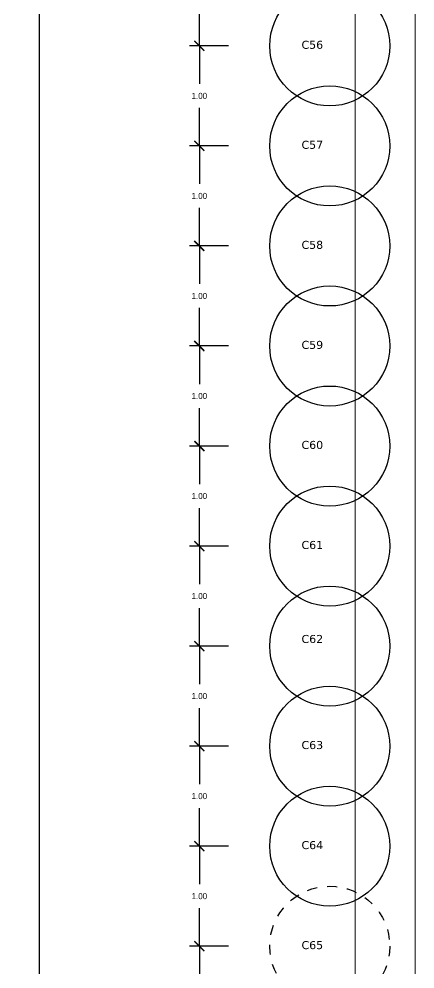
# Model space of a CAD drawing. Header units: millimetres. Extents: x -50 to 161, y 11 to 77.
# Drawn here: x 10.91 to 14.87, y 31.89 to 41.39 of the extents above; entities that cross this region are included whole.
import ezdxf

# ---------------------------------------------------------------- set-up
doc = ezdxf.new("R2010")
doc.units = ezdxf.units.MM
doc.linetypes.add('Caché', pattern=[0.002, 0.001, -0.001])
doc.layers.add('A-DETL-THIN', color=151, linetype='Continuous', lineweight=5)
doc.layers.add('Paroi Soperco', color=7, linetype='Continuous')
doc.dimstyles.get("Standard").update_dxf_attribs({"dimtxt": 0.18, "dimasz": 0.18, "dimexe": 0.18, "dimexo": 0.0625, "dimgap": 0.09, "dimtad": 0, "dimtih": 1, "dimtoh": 1, "dimdec": 4, "dimzin": 0, "dimdsep": 46, "dimtxsty": 'Standard', "dimcen": 0.09, "dimadec": 0, "dimazin": 0, "dimtfac": 1, "dimtdec": 4, "dimtofl": 0, "dimtmove": 0, "dimatfit": 3, "dimfxl": 1, "dimtolj": 1, "dimtzin": 0, "dimarcsym": 0})

# ---------------------------------------------------------------- blocks, each defined once
blk = doc.blocks.new('_ArchTick')
at = {"color": 0, "linetype": 'ByBlock', "const_width": 0.15}
blk.add_lwpolyline([(-0.5, -0.5), (0.5, 0.5)], dxfattribs=at)
blk = doc.blocks.new('*D175')
at = {"layer": 'Paroi Soperco', "color": 0, "lineweight": -2, "transparency": 16777216}
for p, q in [((14.2054, 59.1556), (11.0122, 59.1556)), ((11.1122, 59.1556), (11.1122, 42.0483)), ((11.1122, 24.641), (11.1122, 41.7483)), ((14.2054, 24.641), (11.0122, 24.641))]:
    blk.add_line(p, q, dxfattribs=at)
at = {"layer": 'Paroi Soperco', "color": 0, "lineweight": -2, "transparency": 16777216, "xscale": 0.1, "yscale": 0.1, "zscale": 0.1}
for p, rotation in [((11.1122, 59.1556), 90), ((11.1122, 24.641), 270)]:
    blk.add_blockref('_ArchTick', p, dxfattribs=dict(at, rotation=rotation))
at = {"layer": 'Paroi Soperco', "color": 0, "transparency": 16777216, "insert": (11.1122, 41.8983), "char_height": 0.12, "attachment_point": 5}
blk.add_mtext('\\A1;34.51', dxfattribs=at)
blk = doc.blocks.new('*D309')
at = {"layer": 'Paroi Soperco', "color": 0, "lineweight": -2, "transparency": 16777216}
for p, q in [((13.0027, 42.117), (12.6112, 42.117)), ((12.7112, 42.117), (12.7112, 41.737)), ((12.7112, 41.117), (12.7112, 41.497)), ((13.0027, 41.117), (12.6112, 41.117))]:
    blk.add_line(p, q, dxfattribs=at)
at = {"layer": 'Paroi Soperco', "color": 0, "lineweight": -2, "transparency": 16777216, "xscale": 0.1, "yscale": 0.1, "zscale": 0.1}
for p, rotation in [((12.7112, 42.117), 90), ((12.7112, 41.117), 270)]:
    blk.add_blockref('_ArchTick', p, dxfattribs=dict(at, rotation=rotation))
at = {"layer": 'Paroi Soperco', "color": 0, "transparency": 16777216, "insert": (12.7112, 41.617), "char_height": 0.06, "attachment_point": 5}
blk.add_mtext('\\A1;1.00', dxfattribs=at)
blk = doc.blocks.new('*D310')
at = {"layer": 'Paroi Soperco', "color": 0, "lineweight": -2, "transparency": 16777216}
for p, q in [((13.0027, 41.117), (12.6112, 41.117)), ((12.7112, 41.117), (12.7112, 40.737)), ((12.7112, 40.117), (12.7112, 40.497)), ((13.0027, 40.117), (12.6112, 40.117))]:
    blk.add_line(p, q, dxfattribs=at)
at = {"layer": 'Paroi Soperco', "color": 0, "lineweight": -2, "transparency": 16777216, "xscale": 0.1, "yscale": 0.1, "zscale": 0.1}
for p, rotation in [((12.7112, 41.117), 90), ((12.7112, 40.117), 270)]:
    blk.add_blockref('_ArchTick', p, dxfattribs=dict(at, rotation=rotation))
at = {"layer": 'Paroi Soperco', "color": 0, "transparency": 16777216, "insert": (12.7112, 40.617), "char_height": 0.06, "attachment_point": 5}
blk.add_mtext('\\A1;1.00', dxfattribs=at)
blk = doc.blocks.new('*D311')
at = {"layer": 'Paroi Soperco', "color": 0, "lineweight": -2, "transparency": 16777216}
for p, q in [((13.0027, 40.117), (12.6112, 40.117)), ((12.7112, 40.117), (12.7112, 39.737)), ((12.7112, 39.117), (12.7112, 39.497)), ((13.0027, 39.117), (12.6112, 39.117))]:
    blk.add_line(p, q, dxfattribs=at)
at = {"layer": 'Paroi Soperco', "color": 0, "lineweight": -2, "transparency": 16777216, "xscale": 0.1, "yscale": 0.1, "zscale": 0.1}
for p, rotation in [((12.7112, 40.117), 90), ((12.7112, 39.117), 270)]:
    blk.add_blockref('_ArchTick', p, dxfattribs=dict(at, rotation=rotation))
at = {"layer": 'Paroi Soperco', "color": 0, "transparency": 16777216, "insert": (12.7112, 39.617), "char_height": 0.06, "attachment_point": 5}
blk.add_mtext('\\A1;1.00', dxfattribs=at)
blk = doc.blocks.new('*D312')
at = {"layer": 'Paroi Soperco', "color": 0, "lineweight": -2, "transparency": 16777216}
for p, q in [((13.0027, 39.117), (12.6112, 39.117)), ((12.7112, 39.117), (12.7112, 38.737)), ((12.7112, 38.117), (12.7112, 38.497)), ((13.0027, 38.117), (12.6112, 38.117))]:
    blk.add_line(p, q, dxfattribs=at)
at = {"layer": 'Paroi Soperco', "color": 0, "lineweight": -2, "transparency": 16777216, "xscale": 0.1, "yscale": 0.1, "zscale": 0.1}
for p, rotation in [((12.7112, 39.117), 90), ((12.7112, 38.117), 270)]:
    blk.add_blockref('_ArchTick', p, dxfattribs=dict(at, rotation=rotation))
at = {"layer": 'Paroi Soperco', "color": 0, "transparency": 16777216, "insert": (12.7112, 38.617), "char_height": 0.06, "attachment_point": 5}
blk.add_mtext('\\A1;1.00', dxfattribs=at)
blk = doc.blocks.new('*D313')
at = {"layer": 'Paroi Soperco', "color": 0, "lineweight": -2, "transparency": 16777216}
for p, q in [((13.0027, 38.117), (12.6112, 38.117)), ((12.7112, 38.117), (12.7112, 37.737)), ((12.7112, 37.117), (12.7112, 37.497)), ((13.0027, 37.117), (12.6112, 37.117))]:
    blk.add_line(p, q, dxfattribs=at)
at = {"layer": 'Paroi Soperco', "color": 0, "lineweight": -2, "transparency": 16777216, "xscale": 0.1, "yscale": 0.1, "zscale": 0.1}
for p, rotation in [((12.7112, 38.117), 90), ((12.7112, 37.117), 270)]:
    blk.add_blockref('_ArchTick', p, dxfattribs=dict(at, rotation=rotation))
at = {"layer": 'Paroi Soperco', "color": 0, "transparency": 16777216, "insert": (12.7112, 37.617), "char_height": 0.06, "attachment_point": 5}
blk.add_mtext('\\A1;1.00', dxfattribs=at)
blk = doc.blocks.new('*D314')
at = {"layer": 'Paroi Soperco', "color": 0, "lineweight": -2, "transparency": 16777216}
for p, q in [((13.0027, 37.117), (12.6112, 37.117)), ((12.7112, 37.117), (12.7112, 36.737)), ((12.7112, 36.117), (12.7112, 36.497)), ((13.0027, 36.117), (12.6112, 36.117))]:
    blk.add_line(p, q, dxfattribs=at)
at = {"layer": 'Paroi Soperco', "color": 0, "lineweight": -2, "transparency": 16777216, "xscale": 0.1, "yscale": 0.1, "zscale": 0.1}
for p, rotation in [((12.7112, 37.117), 90), ((12.7112, 36.117), 270)]:
    blk.add_blockref('_ArchTick', p, dxfattribs=dict(at, rotation=rotation))
at = {"layer": 'Paroi Soperco', "color": 0, "transparency": 16777216, "insert": (12.7112, 36.617), "char_height": 0.06, "attachment_point": 5}
blk.add_mtext('\\A1;1.00', dxfattribs=at)
blk = doc.blocks.new('*D315')
at = {"layer": 'Paroi Soperco', "color": 0, "lineweight": -2, "transparency": 16777216}
for p, q in [((13.0027, 36.117), (12.6112, 36.117)), ((12.7112, 36.117), (12.7112, 35.737)), ((12.7112, 35.117), (12.7112, 35.497)), ((13.0027, 35.117), (12.6112, 35.117))]:
    blk.add_line(p, q, dxfattribs=at)
at = {"layer": 'Paroi Soperco', "color": 0, "lineweight": -2, "transparency": 16777216, "xscale": 0.1, "yscale": 0.1, "zscale": 0.1}
for p, rotation in [((12.7112, 36.117), 90), ((12.7112, 35.117), 270)]:
    blk.add_blockref('_ArchTick', p, dxfattribs=dict(at, rotation=rotation))
at = {"layer": 'Paroi Soperco', "color": 0, "transparency": 16777216, "insert": (12.7112, 35.617), "char_height": 0.06, "attachment_point": 5}
blk.add_mtext('\\A1;1.00', dxfattribs=at)
blk = doc.blocks.new('*D316')
at = {"layer": 'Paroi Soperco', "color": 0, "lineweight": -2, "transparency": 16777216}
for p, q in [((13.0027, 35.117), (12.6112, 35.117)), ((12.7112, 35.117), (12.7112, 34.737)), ((12.7112, 34.117), (12.7112, 34.497)), ((13.0027, 34.117), (12.6112, 34.117))]:
    blk.add_line(p, q, dxfattribs=at)
at = {"layer": 'Paroi Soperco', "color": 0, "lineweight": -2, "transparency": 16777216, "xscale": 0.1, "yscale": 0.1, "zscale": 0.1}
for p, rotation in [((12.7112, 35.117), 90), ((12.7112, 34.117), 270)]:
    blk.add_blockref('_ArchTick', p, dxfattribs=dict(at, rotation=rotation))
at = {"layer": 'Paroi Soperco', "color": 0, "transparency": 16777216, "insert": (12.7112, 34.617), "char_height": 0.06, "attachment_point": 5}
blk.add_mtext('\\A1;1.00', dxfattribs=at)
blk = doc.blocks.new('*D317')
at = {"layer": 'Paroi Soperco', "color": 0, "lineweight": -2, "transparency": 16777216}
for p, q in [((13.0027, 34.117), (12.6112, 34.117)), ((12.7112, 34.117), (12.7112, 33.737)), ((12.7112, 33.117), (12.7112, 33.497)), ((13.0027, 33.117), (12.6112, 33.117))]:
    blk.add_line(p, q, dxfattribs=at)
at = {"layer": 'Paroi Soperco', "color": 0, "lineweight": -2, "transparency": 16777216, "xscale": 0.1, "yscale": 0.1, "zscale": 0.1}
for p, rotation in [((12.7112, 34.117), 90), ((12.7112, 33.117), 270)]:
    blk.add_blockref('_ArchTick', p, dxfattribs=dict(at, rotation=rotation))
at = {"layer": 'Paroi Soperco', "color": 0, "transparency": 16777216, "insert": (12.7112, 33.617), "char_height": 0.06, "attachment_point": 5}
blk.add_mtext('\\A1;1.00', dxfattribs=at)
blk = doc.blocks.new('*D318')
at = {"layer": 'Paroi Soperco', "color": 0, "lineweight": -2, "transparency": 16777216}
for p, q in [((13.0027, 33.117), (12.6112, 33.117)), ((12.7112, 33.117), (12.7112, 32.737)), ((12.7112, 32.117), (12.7112, 32.497)), ((13.0027, 32.117), (12.6112, 32.117))]:
    blk.add_line(p, q, dxfattribs=at)
at = {"layer": 'Paroi Soperco', "color": 0, "lineweight": -2, "transparency": 16777216, "xscale": 0.1, "yscale": 0.1, "zscale": 0.1}
for p, rotation in [((12.7112, 33.117), 90), ((12.7112, 32.117), 270)]:
    blk.add_blockref('_ArchTick', p, dxfattribs=dict(at, rotation=rotation))
at = {"layer": 'Paroi Soperco', "color": 0, "transparency": 16777216, "insert": (12.7112, 32.617), "char_height": 0.06, "attachment_point": 5}
blk.add_mtext('\\A1;1.00', dxfattribs=at)
blk = doc.blocks.new('*D319')
at = {"layer": 'Paroi Soperco', "color": 0, "lineweight": -2, "transparency": 16777216}
for p, q in [((13.0027, 32.117), (12.6112, 32.117)), ((12.7112, 32.117), (12.7112, 31.737)), ((12.7112, 31.117), (12.7112, 31.497)), ((13.0027, 31.117), (12.6112, 31.117))]:
    blk.add_line(p, q, dxfattribs=at)
at = {"layer": 'Paroi Soperco', "color": 0, "lineweight": -2, "transparency": 16777216, "xscale": 0.1, "yscale": 0.1, "zscale": 0.1}
for p, rotation in [((12.7112, 32.117), 90), ((12.7112, 31.117), 270)]:
    blk.add_blockref('_ArchTick', p, dxfattribs=dict(at, rotation=rotation))
at = {"layer": 'Paroi Soperco', "color": 0, "transparency": 16777216, "insert": (12.7112, 31.617), "char_height": 0.06, "attachment_point": 5}
blk.add_mtext('\\A1;1.00', dxfattribs=at)

msp = doc.modelspace()

# ---------------------------------------------------------------- linework, layer by layer
at = {"layer": 'A-DETL-THIN'}
for p, q in [((14.2679, 59.1556), (14.2679, 25.2413)), ((14.8679, 25.2601), (14.8679, 58.5556))]:
    msp.add_line(p, q, dxfattribs=at)
at = {"layer": 'Paroi Soperco'}
for centre in [(14.0152, 41.117), (14.0152, 40.117), (14.0152, 39.117), (14.0152, 38.117), (14.0152, 37.117), (14.0152, 36.117), (14.0152, 35.117), (14.0152, 34.117), (14.0152, 33.117)]:
    msp.add_circle(centre, 0.6, dxfattribs=at)
at = {"layer": 'Paroi Soperco', "linetype": 'Caché', "ltscale": 100}
msp.add_circle((14.0152, 32.117), 0.6, dxfattribs=at)

# ---------------------------------------------------------------- texts
at = {"layer": 'Paroi Soperco', "char_height": 0.08, "attachment_point": 1}
for s, heights, insert in [('{\\fVerdana|b0|i0|c0|p34;C56}', [0], (13.733, 41.1681)), ('{\\fVerdana|b0|i0|c0|p34;C57}', [0], (13.733, 40.1681)), ('{\\fVerdana|b0|i0|c0|p34;C58}', [0], (13.733, 39.1681)), ('{\\fVerdana|b0|i0|c0|p34;C59}', [0], (13.733, 38.1681)), ('{\\fVerdana|b0|i0|c0|p34;C60}', [0], (13.733, 37.1681)), ('{\\fVerdana|b0|i0|c0|p34;C61}', [0], (13.733, 36.1681)), ('{\\fVerdana|b0|i0|c0|p34;C62}', [0], (13.733, 35.2284)), ('{\\fVerdana|b0|i0|c0|p34;C63}', [0.0833], (13.733, 34.1681)), ('{\\fVerdana|b0|i0|c0|p34;C64}', [0], (13.733, 33.1681)), ('{\\fVerdana|b0|i0|c0|p34;C65}', [0], (13.733, 32.1681))]:
    msp.add_mtext_dynamic_manual_height_columns(s, width=0.422374, gutter_width=1, heights=heights, dxfattribs=dict(at, insert=insert))

# ---------------------------------------------------------------- dimensions: what is measured, and where the dimension line sits
at = {"layer": 'Paroi Soperco', "color": 1}
dim = msp.add_linear_dim(base=(11.1122, 24.641), p1=(14.2679, 59.1556), p2=(14.2679, 24.641), angle=270, dimstyle='Standard', override={"dimtxt": 0.12, "dimasz": 0.1, "dimexe": 0.1, "dimdec": 2, "dimblk1": 'ArchTick', "dimblk2": 'ArchTick', "dimsah": 1}, dxfattribs=at)
dim.commit()
dim.dimension.update_dxf_attribs({"geometry": '*D175', "text_midpoint": (11.1122, 41.8983), "dimtype": 161})
for base, p1, p2, picture, middle in [((12.7112, 41.117), (13.0652, 42.117), (13.0652, 41.117), '*D309', (12.7112, 41.617)), ((12.7112, 40.117), (13.0652, 41.117), (13.0652, 40.117), '*D310', (12.7112, 40.617)), ((12.7112, 39.117), (13.0652, 40.117), (13.0652, 39.117), '*D311', (12.7112, 39.617)), ((12.7112, 38.117), (13.0652, 39.117), (13.0652, 38.117), '*D312', (12.7112, 38.617)), ((12.7112, 37.117), (13.0652, 38.117), (13.0652, 37.117), '*D313', (12.7112, 37.617)), ((12.7112, 36.117), (13.0652, 37.117), (13.0652, 36.117), '*D314', (12.7112, 36.617)), ((12.7112, 35.117), (13.0652, 36.117), (13.0652, 35.117), '*D315', (12.7112, 35.617)), ((12.7112, 34.117), (13.0652, 35.117), (13.0652, 34.117), '*D316', (12.7112, 34.617)), ((12.7112, 33.117), (13.0652, 34.117), (13.0652, 33.117), '*D317', (12.7112, 33.617)), ((12.7112, 32.117), (13.0652, 33.117), (13.0652, 32.117), '*D318', (12.7112, 32.617)), ((12.7112, 31.117), (13.0652, 32.117), (13.0652, 31.117), '*D319', (12.7112, 31.617))]:
    dim = msp.add_linear_dim(base=base, p1=p1, p2=p2, angle=90, dimstyle='Standard', override={"dimtxt": 0.06, "dimasz": 0.1, "dimexe": 0.1, "dimdec": 2, "dimblk1": 'ArchTick', "dimblk2": 'ArchTick', "dimsah": 1}, dxfattribs=at)
    dim.commit()
    dim.dimension.update_dxf_attribs({"geometry": picture, "text_midpoint": middle})

doc.saveas('drawing.dxf')
